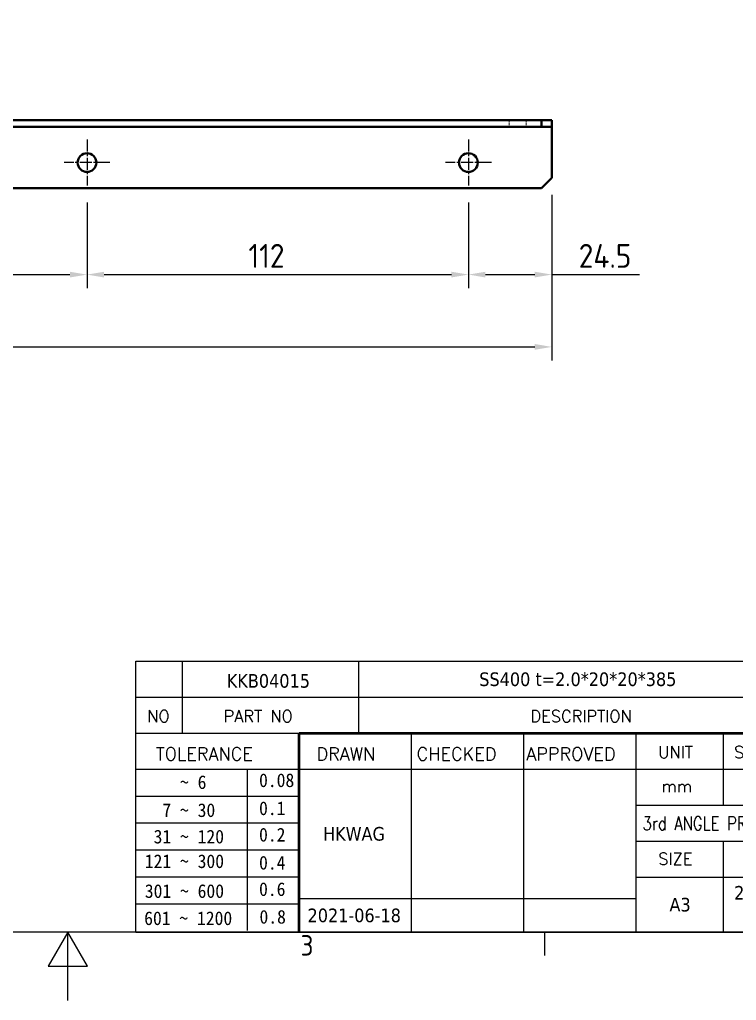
# Model space of a CAD drawing. Header units: millimetres. Extents: x 0 to 840, y 0 to 594.
# Drawn here: x 405.8 to 616.3, y 0 to 287.9 of the extents above; entities that cross this region are included whole.
import ezdxf
from ezdxf.enums import TextEntityAlignment as Align

# ---------------------------------------------------------------- set-up
doc = ezdxf.new("R2010")
doc.units = ezdxf.units.MM
doc.header["$LTSCALE"] = 2
doc.linetypes.add('CHAIN', pattern=[0.35429999999999995, 0.2362, -0.0295, 0.0591, -0.0295])
doc.linetypes.add('DASHED', pattern=[0.2067, 0.1654, -0.0413])
doc.layers.get('0').update_dxf_attribs({"color": 3, "lineweight": 25})
for name, color, linetype, lineweight in [('가려진 것(ISO)', 2, 'DASHED', 18), ('가시적인 것(ISO)', 3, 'Continuous', 40), ('경계(ISO)', 7, 'Continuous', 25), ('제목(ISO)', 5, 'Continuous', 50), ('중심 표식(ISO)', 1, 'Continuous', 25), ('치수(ISO)', 2, 'Continuous', 25), ('해치(ISO)', 7, 'Continuous', 18)]:
    doc.layers.add(name, color=color, linetype=linetype, lineweight=lineweight)
doc.styles.add('HAN_291', font='')
doc.styles.add('HAN_370', font='', dxfattribs={"width": 2})
doc.styles.add('RC_284', font='ROMANC.shx')
doc.styles.add('RC_287', font='ROMANC.shx')
doc.styles.add('RC_292', font='ROMANC.shx')
doc.styles.add('ROMANT_294', font='romant.shx')
doc.styles.add('문자 텍스트_M2B', font='isocp.shx')
doc.styles.add('치수 텍스트_PSTEK_POSCO', font='isocp.shx')
doc.styles.add('텍스트 스타일198', font='tahoma.ttf')
doc.styles.add('텍스트 스타일333', font='ROMANC.shx', dxfattribs={"width": 0.800000011920929})
doc.styles.get('HAN_291').set_extended_font_data('GulimChe')
doc.styles.get('HAN_370').set_extended_font_data('GulimChe')
doc.dimstyles.new('치수_PSTEK_POSCO', dxfattribs={"dimscale": 2, "dimtxt": 3.5, "dimasz": 2.5, "dimexe": 2, "dimexo": 2.5, "dimgap": 1, "dimtad": 1, "dimrnd": 1e-08, "dimdsep": 46, "dimtxsty": '치수 텍스트_PSTEK_POSCO', "dimcen": 0.09, "dimdle": 10, "dimclrd": 7, "dimclre": 7, "dimclrt": 2, "dimadec": 1, "dimazin": 2, "dimtfac": 1, "dimtmove": 0, "dimatfit": 3, "dimfxl": 0, "dimtolj": 1, "dimlwd": -1, "dimlwe": -1, "dimarcsym": 0})

# ---------------------------------------------------------------- blocks, each defined once
blk = doc.blocks.new('경계 Default Border')
at = {"layer": '경계(ISO)'}
blk.add_line((280, 10), (280, 6.599999666213989), dxfattribs=at)
at = {"layer": '경계(ISO)', "flags": 128}
for points in [[(10, 10), (10, 287.0000076293945), (410, 287.0000076293945), (410, 10), (10, 10)], [(210, 0), (210, 10), (207.1132469177246, 5), (212.8867530822754, 5), (210, 10)]]:
    blk.add_lwpolyline(points, dxfattribs=at)
at = {"layer": '경계(ISO)', "color": 2, "insert": (244.1685395229535, 6.57139439638704), "char_height": 3.00000011920929, "attachment_point": 7, "style": '문자 텍스트_M2B'}
blk.add_mtext('3', dxfattribs=at)
blk = doc.blocks.new('제목 블록 PSTEK')
for color, points in [(252, [(317.2195697678507, 17.0593801673321), (322.0326348870767, 21.62682475217465), (322.2781991042243, 21.94392121864296), (317.0471853425802, 16.97985676345368), (318.7512090904202, 16.1899260703855), (316.0018030350395, 12.71868385740789), (316.3356552234328, 13.00206718743325), (318.9235935156908, 16.2694494742633)]), (5, [(321.6183518841322, 17.4193704504104), (319.5281351041078, 18.24969419629727), (322.4505835294948, 22.02344462252142), (317.2195697678507, 17.0593801673321), (318.9235935156908, 16.2694494742633), (316.1741874603099, 12.79820726128571)]), (1, [(324.4839107253602, 19.60711530335299), (325.2419748254881, 19.60711530335299), (325.2419748254881, 20.25857663940324), (321.2266040451076, 20.25857663940324), (321.2266040451076, 19.60711530335299), (321.9846681452406, 19.60711530335299), (321.9846681452406, 15.3430047401139), (324.4839107253602, 15.3430047401139)]), (1, [(329.2277337269622, 20.25857663940324), (325.65654113025, 20.25857663940324), (325.65654113025, 15.3430047401139), (329.3580259941756, 15.3430047401139), (329.3580259941756, 15.9944660761648), (328.1137701654877, 15.9944660761648), (328.1137701654877, 17.56360607323003), (329.2277337269622, 17.56360607323003), (329.2277337269622, 18.25543873810179), (328.1137701654877, 18.25543873810179), (328.1137701654877, 19.60711530335299), (329.2277337269622, 19.60711530335299)]), (1, [(332.3312149849806, 20.25857663940324), (329.8592894925411, 20.25857663940324), (329.8592894925411, 15.3430047401139), (332.3312149849806, 15.3430047401139), (332.3312149849806, 17.4318630164523), (333.0701931098801, 15.3430047401139), (335.4855464857051, 15.3430047401139), (334.2514536401189, 19.30614745124769), (335.4379594596742, 20.25857663940324), (334.3071782107978, 20.25857663940324), (332.3312149849806, 18.99741471888304)]), (252, [(321.9846681452406, 19.60711530335299), (321.4042753185749, 19.60711530335299), (321.4042753185749, 19.45905590879572), (321.9846681452406, 19.45905590879572)]), (252, [(324.6615819988275, 19.45905590879572), (325.4196460989604, 19.45905590879572), (325.4196460989604, 20.11051724484596), (325.2419748254881, 20.11051724484596), (325.2419748254881, 19.60711530335299), (324.4839107253602, 19.60711530335299), (324.4839107253602, 15.3430047401139), (322.1623394187076, 15.3430047401139), (322.1623394187076, 15.19494534555726), (324.6615819988275, 15.19494534555726)]), (252, [(328.2914414389548, 19.45905590879572), (329.4054050004294, 19.45905590879572), (329.4054050004294, 20.11051724484596), (329.2277337269622, 20.11051724484596), (329.2277337269622, 19.60711530335299), (328.1137701654877, 19.60711530335299), (328.1137701654877, 18.25543873810179), (328.2914414389548, 18.25543873810179)]), (252, [(332.5088862584528, 20.1105172448466), (332.3312149849806, 20.1105172448466), (332.3312149849806, 18.99741471888368), (332.5088862584528, 19.11081371413894)]), (252, [(335.6156307331414, 20.11051724484596), (335.2535118015555, 20.11051724484596), (334.2514536401189, 19.30614745124769), (335.4855464857051, 15.3430047401139), (333.1954852176545, 15.3430047401139), (333.2478643833523, 15.19494534555726), (335.6632177591723, 15.19494534555726), (334.4291249135862, 19.15808805669106)]), (252, [(328.2914414389548, 17.41554667867274), (329.4054050004294, 17.41554667867274), (329.4054050004294, 18.10737934354514), (329.2277337269622, 18.10737934354514), (329.2277337269622, 17.56360607323003), (328.1137701654877, 17.56360607323003), (328.1137701654877, 15.9944660761648), (328.2914414389548, 15.9944660761648)]), (252, [(332.5088862584528, 16.92964231796647), (332.3312149849806, 17.43186301645164), (332.3312149849806, 15.3430047401139), (330.0369607660135, 15.3430047401139), (330.0369607660135, 15.19494534555726), (332.5088862584528, 15.19494534555726)]), (252, [(329.5356972676428, 15.8464066816075), (329.3580259941756, 15.8464066816075), (329.3580259941756, 15.3430047401139), (325.8342124037171, 15.3430047401139), (325.8342124037171, 15.19494534555726), (329.5356972676428, 15.19494534555726)])]:
    blk.add_hatch(color=color).paths.add_polyline_path(points)
h = blk.add_hatch(color=1)
edge = h.paths.add_edge_path(flags=0)
edge.add_line((314.2242174273352, 19.60711530335299), (314.2242174273352, 17.00126995915134))
edge.add_line((314.2242174273352, 17.00126995915134), (314.3485873187598, 17.00126995915134))
edge.add_arc((314.3485873187598, 17.6527312952023), 0.6514613360509371, 270, 360)
edge.add_line((315.0000486548106, 17.6527312952023), (315.0000486548106, 18.95565396730211))
edge.add_arc((314.3485873187598, 18.95565396730212), 0.6514613360508712, 0, 90)
edge.add_line((314.3485873187598, 19.60711530335299), (314.2242174273352, 19.60711530335299))
edge = h.paths.add_edge_path()
edge.add_arc((314.9847713324306, 18.28938669179658), 1.969189947606664, 269.9999999999959, 450)
edge.add_line((314.9847713324306, 20.25857663940318), (311.7664314776902, 20.25857663940324))
edge.add_line((311.7664314776902, 20.25857663940324), (311.7664314776902, 15.3430047401139))
edge.add_line((311.7664314776902, 15.3430047401139), (314.2242174273352, 15.3430047401139))
edge.add_line((314.2242174273352, 15.3430047401139), (314.2242174273352, 16.32019674418991))
edge.add_line((314.2242174273352, 16.32019674418991), (314.9847713324307, 16.32019674418991))
h = blk.add_hatch(color=252)
edge = h.paths.add_edge_path()
edge.add_arc((314.9847713324309, 18.28938669179657), 1.969189947606666, 270, 406.8278729790604)
edge.add_arc((315.1624426058984, 18.1413272972396), 1.969189947606962, -90, 53.560984836317004, ccw=False)
edge.add_line((315.1624426058984, 16.17213734963263), (314.4018887008024, 16.17213734963263))
edge.add_line((314.4018887008024, 16.17213734963263), (314.4018887008024, 15.19494534555726))
edge.add_line((314.4018887008024, 15.19494534555726), (311.9441027511573, 15.19494534555726))
edge.add_line((311.9441027511573, 15.19494534555726), (311.9441027511573, 15.3430047401139))
edge.add_line((311.9441027511573, 15.3430047401139), (314.2242174273352, 15.3430047401139))
edge.add_line((314.2242174273352, 15.3430047401139), (314.2242174273352, 16.32019674418991))
edge.add_line((314.2242174273352, 16.32019674418991), (314.9847713324309, 16.32019674418991))
h = blk.add_hatch(color=252)
edge = h.paths.add_edge_path()
edge.add_line((314.4018887008024, 19.45905590879572), (314.5262585922315, 19.45905590879572))
edge.add_arc((314.5262585922314, 18.80759457274939), 0.6514613360463194, 60.4189348879147, 90.00000000000318, ccw=False)
edge.add_arc((314.3485873187602, 18.95565396730057), 0.6514613360524251, 39.96992292766206, 90.00000000009999)
edge.add_line((314.3485873187591, 19.60711530335307), (314.2242174273352, 19.60711530335298))
edge.add_line((314.2242174273352, 19.60711530335299), (314.2242174273352, 17.00126995915134))
edge.add_line((314.2242174273352, 17.00126995915134), (314.3485873187591, 17.00126995915134))
edge.add_arc((314.3485873187568, 17.652731295233), 0.6514613360816299, 270.0000000002, 274.6930825552478)
edge.add_line((314.4018887008024, 17.0034541317032), (314.4018887008024, 19.45905590879572))
at = {"layer": '해치(ISO)', "true_color": 0x27d1fc}
h = blk.add_hatch(color=140, dxfattribs=at)
edge = h.paths.add_edge_path()
edge.add_ellipse((330.3660919371412, 20.15576403068321), major_axis=(9.100907360794343, 0), ratio=0.4069904968023172, start_angle=301.3098473703837, end_angle=507.7436900681698)
edge.add_ellipse((331.5340919371412, 20.4634168429492), major_axis=(-9.82350664112931, 0), ratio=0.3942600559756514, start_angle=111.51207141178469, end_angle=334.47025347086895, ccw=False)
edge.add_line((335.1363447531188, 16.8601935978785), (335.0955236905705, 16.99119398620872))
at = {"color": 180}
for p, q in [((182.475792979055, 11.79100474011392), (182.4757929790549, 51.56524660363496)), ((182.4757929790549, 51.56524660363496), (372.4757929537551, 51.56524660363496)), ((189.2651435055721, 51.56524660363496), (189.2651435055722, 41.00524660363494)), ((215.2152739891528, 41.00524660363494), (215.2152739891528, 51.56524660363496)), ((280.8758854511282, 51.56524660363496), (280.8758854511282, 41.00524660363494)), ((310.0881549537552, 51.56524660363496), (310.0881549537553, 41.00524660363494)), ((316.9044520275131, 51.56524660363496), (316.9044520275127, 41.00524660363494)), ((338.4566026226726, 51.56524660363496), (338.4566026226727, 41.00524660363494)), ((372.4757929537551, 51.56524660363496), (372.4757929537551, 11.79100474011389)), ((182.475792979055, 46.2852466036349), (372.4757929537551, 46.28524660363492)), ((182.475792979055, 41.00524660363493), (206.451475290024, 41.00524660363493)), ((222.9401812389276, 11.79100474011392), (222.9401812389276, 41.00524660363494)), ((239.4288871878316, 11.79100474011392), (239.4288871878316, 41.00524660363494)), ((255.9175931367356, 11.79100474011392), (255.9175931367356, 41.00524660363494)), ((268.6918866058747, 41.00524660363494), (268.6918866058747, 30.44524660363498)), ((280.8758854511282, 41.00524660363494), (280.8758854511282, 25.16524660363502)), ((310.088154953755, 41.00524660363494), (310.088154953755, 11.79100474011392)), ((182.475792979055, 35.72524660363497), (206.451475290024, 35.72524660363497)), ((198.8621818849491, 12.02524660363491), (198.8621818849491, 35.72524660363497)), ((206.451475290024, 35.72524660363497), (372.4757929537551, 35.72524660363497)), ((182.475792979055, 31.77524660363492), (206.451475290024, 31.77524660363492)), ((255.917593136736, 30.44524660363498), (372.4757929537552, 30.44524660363501)), ((182.475792979055, 27.82524660363487), (206.451475290024, 27.82524660363487)), ((255.9175931367359, 25.16524660363502), (372.4757929537552, 25.165246603635)), ((268.6918866058744, 25.16524660363502), (268.6918866058744, 11.79100474011392)), ((182.475792979055, 23.87524660363505), (206.451475290024, 23.87524660363505)), ((182.475792979055, 19.92524660363478), (206.451475290024, 19.92524660363478)), ((255.9175931367359, 19.88524660363481), (310.0881549537553, 19.88524660363481)), ((182.475792979055, 15.97524660363496), (206.451475290024, 15.97524660363496)), ((206.451475290024, 16.74100474011396), (255.9175931367359, 16.74100474011396)), ((182.475792979055, 11.79100474011392), (372.4757929537551, 11.79100474011389))]:
    blk.add_line(p, q, dxfattribs=at)
at = {"color": 7, "lineweight": 50}
for p, q in [((206.4514752900237, 11.79100474011392), (206.4514752900237, 41.00524660363494)), ((206.451475290024, 41.00524660363494), (372.4757929537551, 41.00524660363496))]:
    blk.add_line(p, q, dxfattribs=at)
at = {"color": 7}
for p, q in [((322.2781991042243, 21.94392121864296), (317.0471853425802, 16.97985676345368)), ((322.4505835294948, 22.02344462252142), (317.2195697678507, 17.0593801673321)), ((317.2195697678507, 17.0593801673321), (322.0326348870767, 21.62682475217465)), ((319.5281351041078, 18.24969419629727), (322.4505835294948, 22.02344462252142)), ((322.0326348870767, 21.62682475217465), (322.2781991042243, 21.94392121864296)), ((311.7664314776902, 20.25900474011391), (311.7664314776902, 15.34300474011391)), ((314.9847713324309, 20.25857663940324), (311.7664314776902, 20.25857663940324)), ((314.9847713324309, 20.25857663940324), (311.7664314776902, 20.25857663940324)), ((311.7664314776902, 20.25857663940324), (311.7664314776902, 15.3430047401139)), ((325.2419748254881, 20.25857663940324), (321.2266040451076, 20.25857663940324)), ((321.2266040451076, 20.25857663940324), (321.2266040451076, 19.60711530335299)), ((325.2419748254881, 20.25857663940324), (321.2266040451076, 20.25857663940324)), ((321.2266040451076, 20.25857663940324), (321.2266040451076, 19.60711530335299)), ((325.2419748254881, 19.60711530335299), (325.2419748254881, 20.25857663940324)), ((325.2419748254881, 19.60711530335299), (325.2419748254881, 20.25857663940324)), ((329.2277337269622, 20.25857663940324), (325.65654113025, 20.25857663940324)), ((325.65654113025, 20.25857663940324), (325.65654113025, 15.3430047401139)), ((325.65654113025, 20.25857663940324), (325.65654113025, 15.3430047401139)), ((329.2277337269622, 20.25857663940324), (325.65654113025, 20.25857663940324)), ((329.2277337269622, 19.60711530335299), (329.2277337269622, 20.25857663940324)), ((329.2277337269622, 19.60711530335299), (329.2277337269622, 20.25857663940324)), ((332.3312149849806, 20.25857663940324), (329.8592894925411, 20.25857663940324)), ((329.8592894925411, 20.25857663940324), (329.8592894925411, 15.3430047401139)), ((329.8592894925411, 20.25857663940324), (329.8592894925411, 15.3430047401139)), ((332.3312149849806, 20.25857663940324), (329.8592894925411, 20.25857663940324)), ((334.3071782107978, 20.25857663940324), (332.3312149849806, 18.99741471888304)), ((332.3312149849806, 18.99741471888304), (332.3312149849806, 20.25857663940324)), ((334.3071782107978, 20.25857663940324), (332.3312149849806, 18.99741471888304)), ((332.3312149849806, 18.99741471888304), (332.3312149849806, 20.25857663940324)), ((334.2514536401189, 19.30614745124769), (335.4379594596742, 20.25857663940324)), ((334.2514536401189, 19.30614745124769), (335.4379594596742, 20.25857663940324)), ((335.4379594596742, 20.25857663940324), (334.3071782107978, 20.25857663940324)), ((335.4379594596742, 20.25857663940324), (334.3071782107978, 20.25857663940324)), ((314.2242174273352, 17.00126995915134), (314.2242174273352, 19.60711530335299)), ((314.2242174273352, 19.60711530335299), (314.3485873187591, 19.60711530335299)), ((314.3485873187591, 19.60711530335299), (314.2242174273352, 19.60711530335299)), ((314.2242174273352, 19.60711530335299), (314.2242174273352, 17.00126995915134)), ((314.2242174273352, 17.00126995915134), (314.2242174273352, 19.60711530335299)), ((314.2242174273352, 19.60711530335299), (314.3485873187591, 19.60711530335299)), ((314.4018887008024, 19.45905590879572), (314.5262585922314, 19.45905590879572)), ((314.4018887008024, 17.0034541317032), (314.4018887008024, 19.45905590879572)), ((315.0000486548106, 18.95565396730275), (315.0000486548106, 17.65273129520161)), ((315.0000486548106, 18.95565396730275), (315.0000486548106, 17.65273129520161)), ((321.2266040451076, 19.60711530335299), (321.9846681452406, 19.60711530335299)), ((321.2266040451076, 19.60711530335299), (321.9846681452406, 19.60711530335299)), ((321.4042753185749, 19.60711530335299), (321.4042753185749, 19.45905590879572)), ((321.9846681452406, 19.60711530335299), (321.4042753185749, 19.60711530335299)), ((321.4042753185749, 19.45905590879572), (321.9846681452406, 19.45905590879572)), ((321.9846681452406, 19.60711530335299), (321.9846681452406, 15.3430047401139)), ((321.9846681452406, 19.45905590879572), (321.9846681452406, 19.60711530335299)), ((321.9846681452406, 19.60711530335299), (321.9846681452406, 15.3430047401139)), ((324.4839107253602, 19.60711530335299), (325.2419748254881, 19.60711530335299)), ((324.4839107253602, 15.3430047401139), (324.4839107253602, 19.60711530335299)), ((325.2419748254881, 19.60711530335299), (324.4839107253602, 19.60711530335299)), ((324.4839107253602, 19.60711530335299), (324.4839107253602, 15.3430047401139)), ((324.4839107253602, 19.60711530335299), (325.2419748254881, 19.60711530335299)), ((324.4839107253602, 15.3430047401139), (324.4839107253602, 19.60711530335299)), ((324.6615819988275, 19.45905590879572), (325.4196460989604, 19.45905590879572)), ((324.6615819988275, 15.19494534555726), (324.6615819988275, 19.45905590879572)), ((325.4196460989604, 20.11051724484596), (325.2419748254881, 20.11051724484596)), ((325.2419748254881, 20.11051724484596), (325.2419748254881, 19.60711530335299)), ((325.4196460989604, 19.45905590879572), (325.4196460989604, 20.11051724484596)), ((328.1137701654877, 18.25543873810179), (328.1137701654877, 19.60711530335299)), ((328.1137701654877, 19.60711530335299), (329.2277337269622, 19.60711530335299)), ((329.2277337269622, 19.60711530335299), (328.1137701654877, 19.60711530335299)), ((328.1137701654877, 19.60711530335299), (328.1137701654877, 18.25543873810179)), ((328.1137701654877, 18.25543873810179), (328.1137701654877, 19.60711530335299)), ((328.1137701654877, 19.60711530335299), (329.2277337269622, 19.60711530335299)), ((328.2914414389548, 18.25543873810179), (328.2914414389548, 19.45905590879572)), ((328.2914414389548, 19.45905590879572), (329.4054050004294, 19.45905590879572)), ((329.4054050004294, 20.11051724484596), (329.2277337269622, 20.11051724484596)), ((329.2277337269622, 20.11051724484596), (329.2277337269622, 19.60711530335299)), ((329.4054050004294, 19.45905590879572), (329.4054050004294, 20.11051724484596)), ((332.5088862584528, 20.1105172448466), (332.3312149849806, 20.1105172448466)), ((332.3312149849806, 20.1105172448466), (332.3312149849806, 18.99741471888368)), ((332.3312149849806, 18.99741471888368), (332.5088862584528, 19.11081371413894)), ((332.5088862584528, 19.11081371413894), (332.5088862584528, 20.1105172448466)), ((335.2535118015555, 20.11051724484596), (334.2514536401189, 19.30614745124769)), ((335.4855464857051, 15.3430047401139), (334.2514536401189, 19.30614745124769)), ((334.2514536401189, 19.30614745124769), (335.4855464857051, 15.3430047401139)), ((335.4855464857051, 15.3430047401139), (334.2514536401189, 19.30614745124769)), ((334.4291249135862, 19.15808805669104), (335.6156307331414, 20.11051724484596)), ((335.6632177591723, 15.19494534555726), (334.4291249135862, 19.15808805669104)), ((335.6156307331414, 20.11051724484596), (335.2535118015555, 20.11051724484596)), ((316.1741874603099, 12.79820726128571), (321.6183518841322, 17.4193704504104)), ((321.6183518841322, 17.4193704504104), (319.5281351041078, 18.24969419629727)), ((329.2277337269622, 18.25543873810179), (328.1137701654877, 18.25543873810179)), ((328.1137701654877, 18.25543873810179), (328.2914414389548, 18.25543873810179)), ((329.2277337269622, 18.25543873810179), (328.1137701654877, 18.25543873810179)), ((328.1137701654877, 17.56360607323003), (329.2277337269622, 17.56360607323003)), ((328.1137701654877, 15.9944660761648), (328.1137701654877, 17.56360607323003)), ((329.2277337269622, 17.56360607323003), (328.1137701654877, 17.56360607323003)), ((328.1137701654877, 17.56360607323003), (328.1137701654877, 15.9944660761648)), ((328.1137701654877, 17.56360607323003), (329.2277337269622, 17.56360607323003)), ((328.1137701654877, 15.9944660761648), (328.1137701654877, 17.56360607323003)), ((328.2914414389548, 15.9944660761648), (328.2914414389548, 17.41554667867274)), ((328.2914414389548, 17.41554667867274), (329.4054050004294, 17.41554667867274)), ((329.2277337269622, 17.56360607323003), (329.2277337269622, 18.25543873810179)), ((329.2277337269622, 17.56360607323003), (329.2277337269622, 18.25543873810179)), ((329.4054050004294, 18.10737934354514), (329.2277337269622, 18.10737934354514)), ((329.2277337269622, 18.10737934354514), (329.2277337269622, 17.56360607323003)), ((329.4054050004294, 17.41554667867274), (329.4054050004294, 18.10737934354514)), ((332.3312149849806, 17.4318630164523), (333.0701931098801, 15.3430047401139)), ((332.3312149849806, 15.3430047401139), (332.3312149849806, 17.4318630164523)), ((332.5088862584528, 16.92964231796647), (332.3312149849806, 17.43186301645164)), ((332.3312149849806, 17.43186301645164), (332.3312149849806, 15.3430047401139)), ((332.3312149849806, 17.4318630164523), (333.0701931098801, 15.3430047401139)), ((332.3312149849806, 15.3430047401139), (332.3312149849806, 17.4318630164523)), ((345.0447381189468, 17.50375595811051), (344.9867755289346, 17.689895936919)), ((314.3485873187591, 17.00126995915134), (314.2242174273352, 17.00126995915134)), ((314.2242174273352, 17.00126995915134), (314.3485873187591, 17.00126995915134)), ((314.3485873187591, 17.00126995915134), (314.2242174273352, 17.00126995915134)), ((314.2242174273352, 16.32019674418991), (314.9847713324309, 16.32019674418991)), ((314.2242174273352, 15.3430047401139), (314.2242174273352, 16.32019674418991)), ((314.9847713324309, 16.32019674418991), (314.2242174273352, 16.32019674418991)), ((314.2242174273352, 16.32019674418991), (314.2242174273352, 15.3430047401139)), ((314.2242174273352, 16.32019674418991), (314.9847713324309, 16.32019674418991)), ((314.2242174273352, 15.3430047401139), (314.2242174273352, 16.32019674418991)), ((314.4018887008024, 16.17213734963263), (315.162442605898, 16.17213734963263)), ((314.4018887008024, 15.19494534555726), (314.4018887008024, 16.17213734963263)), ((318.7512090904202, 16.1899260703855), (316.0018030350395, 12.71868385740789)), ((318.9235935156908, 16.2694494742633), (316.1741874603099, 12.79820726128571)), ((316.3356552234328, 13.00206718743325), (318.9235935156908, 16.2694494742633)), ((317.0471853425802, 16.97985676345368), (318.7512090904202, 16.1899260703855)), ((318.9235935156908, 16.2694494742633), (317.2195697678507, 17.0593801673321)), ((317.2195697678507, 17.0593801673321), (318.9235935156908, 16.2694494742633)), ((329.3580259941756, 15.9944660761648), (328.1137701654877, 15.9944660761648)), ((328.1137701654877, 15.9944660761648), (328.2914414389548, 15.9944660761648)), ((329.3580259941756, 15.9944660761648), (328.1137701654877, 15.9944660761648)), ((329.3580259941756, 15.3430047401139), (329.3580259941756, 15.9944660761648)), ((329.3580259941756, 15.3430047401139), (329.3580259941756, 15.9944660761648)), ((329.5356972676428, 15.8464066816075), (329.3580259941756, 15.8464066816075)), ((329.3580259941756, 15.8464066816075), (329.3580259941756, 15.3430047401139)), ((329.5356972676428, 15.19494534555726), (329.5356972676428, 15.8464066816075)), ((332.5088862584528, 15.19494534555726), (332.5088862584528, 16.92964231796647)), ((311.7664314776902, 15.3430047401139), (314.2242174273352, 15.3430047401139)), ((311.7664314776902, 15.3430047401139), (314.2242174273352, 15.3430047401139)), ((314.2242174273352, 15.3430047401139), (311.9441027511573, 15.3430047401139)), ((311.9441027511573, 15.3430047401139), (311.9441027511573, 15.19494534555726)), ((311.9441027511573, 15.19494534555726), (314.4018887008024, 15.19494534555726)), ((321.9846681452406, 15.3430047401139), (324.4839107253602, 15.3430047401139)), ((321.9846681452406, 15.3430047401139), (324.4839107253602, 15.3430047401139)), ((324.4839107253602, 15.3430047401139), (322.1623394187076, 15.3430047401139)), ((322.1623394187076, 15.3430047401139), (322.1623394187076, 15.19494534555726)), ((322.1623394187076, 15.19494534555726), (324.6615819988275, 15.19494534555726)), ((325.65654113025, 15.3430047401139), (329.3580259941756, 15.3430047401139)), ((325.65654113025, 15.3430047401139), (329.3580259941756, 15.3430047401139)), ((329.3580259941756, 15.3430047401139), (325.8342124037171, 15.3430047401139)), ((325.8342124037171, 15.3430047401139), (325.8342124037171, 15.19494534555726)), ((325.8342124037171, 15.19494534555726), (329.5356972676428, 15.19494534555726)), ((329.8592894925411, 15.3430047401139), (332.3312149849806, 15.3430047401139)), ((329.8592894925411, 15.3430047401139), (332.3312149849806, 15.3430047401139)), ((332.3312149849806, 15.3430047401139), (330.0369607660135, 15.3430047401139)), ((330.0369607660135, 15.3430047401139), (330.0369607660135, 15.19494534555726)), ((330.0369607660135, 15.19494534555726), (332.5088862584528, 15.19494534555726)), ((333.0701931098801, 15.3430047401139), (335.4855464857051, 15.3430047401139)), ((333.0701931098801, 15.3430047401139), (335.4855464857051, 15.3430047401139)), ((335.4855464857051, 15.3430047401139), (333.1954852176545, 15.3430047401139)), ((333.1954852176545, 15.3430047401139), (333.2478643833523, 15.19494534555726)), ((333.2478643833523, 15.19494534555726), (335.6632177591723, 15.19494534555726)), ((316.0018030350395, 12.71868385740789), (316.3356552234328, 13.00206718743325))]:
    blk.add_line(p, q, dxfattribs=at)
at = {"color": 5}
for p, q in [((322.4505835294948, 22.02344462252142), (317.2195697678507, 17.0593801673321)), ((319.5281351041078, 18.24969419629727), (322.4505835294948, 22.02344462252142)), ((316.1741874603099, 12.79820726128571), (321.6183518841322, 17.4193704504104)), ((321.6183518841322, 17.4193704504104), (319.5281351041078, 18.24969419629727)), ((318.9235935156908, 16.2694494742633), (316.1741874603099, 12.79820726128571)), ((317.2195697678507, 17.0593801673321), (318.9235935156908, 16.2694494742633))]:
    blk.add_line(p, q, dxfattribs=at)
at = {"color": 1}
for p, q in [((314.9847713324309, 20.25857663940324), (311.7664314776902, 20.25857663940324)), ((311.7664314776902, 20.25857663940324), (311.7664314776902, 15.3430047401139)), ((325.2419748254881, 20.25857663940324), (321.2266040451076, 20.25857663940324)), ((321.2266040451076, 20.25857663940324), (321.2266040451076, 19.60711530335299)), ((325.2419748254881, 19.60711530335299), (325.2419748254881, 20.25857663940324)), ((329.2277337269622, 20.25857663940324), (325.65654113025, 20.25857663940324)), ((325.65654113025, 20.25857663940324), (325.65654113025, 15.3430047401139)), ((329.2277337269622, 19.60711530335299), (329.2277337269622, 20.25857663940324)), ((332.3312149849806, 20.25857663940324), (329.8592894925411, 20.25857663940324)), ((329.8592894925411, 20.25857663940324), (329.8592894925411, 15.3430047401139)), ((334.3071782107978, 20.25857663940324), (332.3312149849806, 18.99741471888304)), ((332.3312149849806, 18.99741471888304), (332.3312149849806, 20.25857663940324)), ((334.2514536401189, 19.30614745124769), (335.4379594596742, 20.25857663940324)), ((335.4379594596742, 20.25857663940324), (334.3071782107978, 20.25857663940324)), ((314.2242174273352, 17.00126995915134), (314.2242174273352, 19.60711530335299)), ((314.2242174273352, 19.60711530335299), (314.3485873187591, 19.60711530335299)), ((315.0000486548106, 18.95565396730275), (315.0000486548106, 17.65273129520161)), ((321.2266040451076, 19.60711530335299), (321.9846681452406, 19.60711530335299)), ((321.9846681452406, 19.60711530335299), (321.9846681452406, 15.3430047401139)), ((324.4839107253602, 19.60711530335299), (325.2419748254881, 19.60711530335299)), ((324.4839107253602, 15.3430047401139), (324.4839107253602, 19.60711530335299)), ((328.1137701654877, 18.25543873810179), (328.1137701654877, 19.60711530335299)), ((328.1137701654877, 19.60711530335299), (329.2277337269622, 19.60711530335299)), ((335.4855464857051, 15.3430047401139), (334.2514536401189, 19.30614745124769)), ((329.2277337269622, 18.25543873810179), (328.1137701654877, 18.25543873810179)), ((328.1137701654877, 17.56360607323003), (329.2277337269622, 17.56360607323003)), ((328.1137701654877, 15.9944660761648), (328.1137701654877, 17.56360607323003)), ((329.2277337269622, 17.56360607323003), (329.2277337269622, 18.25543873810179)), ((332.3312149849806, 17.4318630164523), (333.0701931098801, 15.3430047401139)), ((332.3312149849806, 15.3430047401139), (332.3312149849806, 17.4318630164523)), ((314.3485873187591, 17.00126995915134), (314.2242174273352, 17.00126995915134)), ((314.2242174273352, 16.32019674418991), (314.9847713324309, 16.32019674418991)), ((314.2242174273352, 15.3430047401139), (314.2242174273352, 16.32019674418991)), ((329.3580259941756, 15.9944660761648), (328.1137701654877, 15.9944660761648)), ((329.3580259941756, 15.3430047401139), (329.3580259941756, 15.9944660761648)), ((311.7664314776902, 15.3430047401139), (314.2242174273352, 15.3430047401139)), ((321.9846681452406, 15.3430047401139), (324.4839107253602, 15.3430047401139)), ((325.65654113025, 15.3430047401139), (329.3580259941756, 15.3430047401139)), ((329.8592894925411, 15.3430047401139), (332.3312149849806, 15.3430047401139)), ((333.0701931098801, 15.3430047401139), (335.4855464857051, 15.3430047401139))]:
    blk.add_line(p, q, dxfattribs=at)
at = {"color": 7}
for centre, radius, start, end in [((314.9847713324309, 18.28938669179658), 1.969189947606665, 270, 90), ((314.9847713324309, 18.28938669179658), 1.969189947606665, 270, 90), ((314.3485873187598, 18.95565396730211), 0.6514613360508712, 0, 90), ((314.3485873187602, 18.95565396730057), 0.6514613360524251, 39.96992292766117, 90), ((314.3485873187598, 18.95565396730212), 0.6514613360508712, 0, 90), ((314.5262585922314, 18.80759457274939), 0.6514613360463193, 60.41893488791137, 90), ((314.9847713324307, 18.2893866917965), 1.969189947606594, 270, 46.82787297909833), ((315.1624426058984, 18.1413272972396), 1.969189947606961, 270, 53.56098483636067), ((314.3485873187597, 17.65273129520228), 0.6514613360509381, 270, 0), ((314.3485873187598, 17.6527312952023), 0.6514613360509381, 270, 0), ((314.3485873187568, 17.652731295233), 0.6514613360816299, 270, 274.6930825552478)]:
    blk.add_arc(centre, radius, start, end, dxfattribs=at)
at = {"color": 1}
for centre, radius, start, end in [((314.9847713324309, 18.28938669179657), 1.969189947606665, 270, 90), ((314.3485873187598, 18.95565396730211), 0.6514613360508712, 0, 90), ((314.3485873187598, 17.6527312952023), 0.6514613360509381, 270, 0)]:
    blk.add_arc(centre, radius, start, end, dxfattribs=at)
at = {"layer": '제목(ISO)', "lineweight": 18}
blk.add_line((182.475792979055, 35.72500474011393), (182.475792979055, 11.79100474011392), dxfattribs=at)
at = {"layer": '제목(ISO)'}
for p, q in [((322.2781991042243, 21.94392121864296), (317.0471853425802, 16.97985676345368)), ((322.4505835294948, 22.02344462252142), (317.2195697678507, 17.0593801673321)), ((317.2195697678507, 17.0593801673321), (322.0326348870767, 21.62682475217465)), ((319.5281351041078, 18.24969419629727), (322.4505835294948, 22.02344462252142)), ((322.0326348870767, 21.62682475217465), (322.2781991042243, 21.94392121864296)), ((314.9847713324306, 20.25857663940324), (311.7664314776902, 20.25857663940324)), ((311.7664314776902, 20.25857663940324), (311.7664314776902, 15.3430047401139)), ((325.2419748254881, 20.25857663940324), (321.2266040451076, 20.25857663940324)), ((321.2266040451076, 20.25857663940324), (321.2266040451076, 19.60711530335299)), ((325.2419748254881, 19.60711530335299), (325.2419748254881, 20.25857663940324)), ((329.2277337269622, 20.25857663940324), (325.65654113025, 20.25857663940324)), ((325.65654113025, 20.25857663940324), (325.65654113025, 15.3430047401139)), ((329.2277337269622, 19.60711530335299), (329.2277337269622, 20.25857663940324)), ((332.3312149849806, 20.25857663940324), (329.8592894925411, 20.25857663940324)), ((329.8592894925411, 20.25857663940324), (329.8592894925411, 15.3430047401139)), ((334.3071782107978, 20.25857663940324), (332.3312149849806, 18.99741471888304)), ((332.3312149849806, 18.99741471888304), (332.3312149849806, 20.25857663940324)), ((334.2514536401189, 19.30614745124769), (335.4379594596742, 20.25857663940324)), ((335.4379594596742, 20.25857663940324), (334.3071782107978, 20.25857663940324)), ((314.2242174273352, 17.00126995915134), (314.2242174273352, 19.60711530335299)), ((314.2242174273352, 19.60711530335299), (314.3485873187598, 19.60711530335299)), ((314.3485873187591, 19.60711530335299), (314.2242174273352, 19.60711530335299)), ((314.2242174273352, 19.60711530335299), (314.2242174273352, 17.00126995915134)), ((314.4018887008024, 19.45905590879572), (314.5262585922314, 19.45905590879572)), ((314.4018887008024, 17.0034541317032), (314.4018887008024, 19.45905590879572)), ((315.0000486548106, 18.95565396730211), (315.0000486548106, 17.6527312952023)), ((321.2266040451076, 19.60711530335299), (321.9846681452406, 19.60711530335299)), ((321.9846681452406, 19.60711530335299), (321.4042753185749, 19.60711530335299)), ((321.4042753185749, 19.60711530335299), (321.4042753185749, 19.45905590879572)), ((321.4042753185749, 19.45905590879572), (321.9846681452406, 19.45905590879572)), ((321.9846681452406, 19.60711530335299), (321.9846681452406, 15.3430047401139)), ((321.9846681452406, 19.45905590879572), (321.9846681452406, 19.60711530335299)), ((324.4839107253602, 19.60711530335299), (325.2419748254881, 19.60711530335299)), ((324.4839107253602, 15.3430047401139), (324.4839107253602, 19.60711530335299)), ((325.2419748254881, 19.60711530335299), (324.4839107253602, 19.60711530335299)), ((324.4839107253602, 19.60711530335299), (324.4839107253602, 15.3430047401139)), ((324.6615819988275, 19.45905590879572), (325.4196460989604, 19.45905590879572)), ((324.6615819988275, 15.19494534555726), (324.6615819988275, 19.45905590879572)), ((325.4196460989604, 20.11051724484596), (325.2419748254881, 20.11051724484596)), ((325.2419748254881, 20.11051724484596), (325.2419748254881, 19.60711530335299)), ((325.4196460989604, 19.45905590879572), (325.4196460989604, 20.11051724484596)), ((328.1137701654877, 18.25543873810179), (328.1137701654877, 19.60711530335299)), ((328.1137701654877, 19.60711530335299), (329.2277337269622, 19.60711530335299)), ((329.2277337269622, 19.60711530335299), (328.1137701654877, 19.60711530335299)), ((328.1137701654877, 19.60711530335299), (328.1137701654877, 18.25543873810179)), ((328.2914414389548, 19.45905590879572), (329.4054050004294, 19.45905590879572)), ((328.2914414389548, 18.25543873810179), (328.2914414389548, 19.45905590879572)), ((329.4054050004294, 20.11051724484596), (329.2277337269622, 20.11051724484596)), ((329.2277337269622, 20.11051724484596), (329.2277337269622, 19.60711530335299)), ((329.4054050004294, 19.45905590879572), (329.4054050004294, 20.11051724484596)), ((332.5088862584528, 20.1105172448466), (332.3312149849806, 20.1105172448466)), ((332.3312149849806, 20.1105172448466), (332.3312149849806, 18.99741471888368)), ((332.3312149849806, 18.99741471888368), (332.5088862584528, 19.11081371413894)), ((332.5088862584528, 19.11081371413894), (332.5088862584528, 20.1105172448466)), ((335.2535118015555, 20.11051724484596), (334.2514536401189, 19.30614745124769)), ((335.4855464857051, 15.3430047401139), (334.2514536401189, 19.30614745124769)), ((334.2514536401189, 19.30614745124769), (335.4855464857051, 15.3430047401139)), ((334.4291249135862, 19.15808805669106), (335.6156307331414, 20.11051724484596)), ((335.6632177591723, 15.19494534555726), (334.4291249135862, 19.15808805669106)), ((335.6156307331414, 20.11051724484596), (335.2535118015555, 20.11051724484596)), ((316.1741874603099, 12.79820726128571), (321.6183518841322, 17.4193704504104)), ((321.6183518841322, 17.4193704504104), (319.5281351041078, 18.24969419629727)), ((329.2277337269622, 18.25543873810179), (328.1137701654877, 18.25543873810179)), ((328.1137701654877, 18.25543873810179), (328.2914414389548, 18.25543873810179)), ((328.1137701654877, 15.9944660761648), (328.1137701654877, 17.56360607323003)), ((328.1137701654877, 17.56360607323003), (329.2277337269622, 17.56360607323003)), ((329.2277337269622, 17.56360607323003), (328.1137701654877, 17.56360607323003)), ((328.1137701654877, 17.56360607323003), (328.1137701654877, 15.9944660761648)), ((328.2914414389548, 17.41554667867274), (329.4054050004294, 17.41554667867274)), ((328.2914414389548, 15.9944660761648), (328.2914414389548, 17.41554667867274)), ((329.2277337269622, 17.56360607323003), (329.2277337269622, 18.25543873810179)), ((329.4054050004294, 18.10737934354514), (329.2277337269622, 18.10737934354514)), ((329.2277337269622, 18.10737934354514), (329.2277337269622, 17.56360607323003)), ((329.4054050004294, 17.41554667867274), (329.4054050004294, 18.10737934354514)), ((332.3312149849806, 15.3430047401139), (332.3312149849806, 17.4318630164523)), ((332.3312149849806, 17.4318630164523), (333.0701931098801, 15.3430047401139)), ((332.5088862584528, 16.92964231796647), (332.3312149849806, 17.43186301645164)), ((332.3312149849806, 17.43186301645164), (332.3312149849806, 15.3430047401139)), ((314.3485873187598, 17.00126995915134), (314.2242174273352, 17.00126995915134)), ((314.2242174273352, 17.00126995915134), (314.3485873187591, 17.00126995915134)), ((314.2242174273352, 15.3430047401139), (314.2242174273352, 16.32019674418991)), ((314.2242174273352, 16.32019674418991), (314.9847713324307, 16.32019674418991)), ((314.9847713324309, 16.32019674418991), (314.2242174273352, 16.32019674418991)), ((314.2242174273352, 16.32019674418991), (314.2242174273352, 15.3430047401139)), ((314.4018887008024, 15.19494534555726), (314.4018887008024, 16.17213734963263)), ((314.4018887008024, 16.17213734963263), (315.1624426058984, 16.17213734963263)), ((318.7512090904202, 16.1899260703855), (316.0018030350395, 12.71868385740789)), ((318.9235935156908, 16.2694494742633), (316.1741874603099, 12.79820726128571)), ((316.3356552234328, 13.00206718743325), (318.9235935156908, 16.2694494742633)), ((317.0471853425802, 16.97985676345368), (318.7512090904202, 16.1899260703855)), ((317.2195697678507, 17.0593801673321), (318.9235935156908, 16.2694494742633)), ((318.9235935156908, 16.2694494742633), (317.2195697678507, 17.0593801673321)), ((329.3580259941756, 15.9944660761648), (328.1137701654877, 15.9944660761648)), ((328.1137701654877, 15.9944660761648), (328.2914414389548, 15.9944660761648)), ((329.3580259941756, 15.3430047401139), (329.3580259941756, 15.9944660761648)), ((329.5356972676428, 15.8464066816075), (329.3580259941756, 15.8464066816075)), ((329.3580259941756, 15.8464066816075), (329.3580259941756, 15.3430047401139)), ((329.5356972676428, 15.19494534555726), (329.5356972676428, 15.8464066816075)), ((332.5088862584528, 15.19494534555726), (332.5088862584528, 16.92964231796647)), ((311.7664314776902, 15.3430047401139), (314.2242174273352, 15.3430047401139)), ((314.2242174273352, 15.3430047401139), (311.9441027511573, 15.3430047401139)), ((311.9441027511573, 15.3430047401139), (311.9441027511573, 15.19494534555726)), ((311.9441027511573, 15.19494534555726), (314.4018887008024, 15.19494534555726)), ((321.9846681452406, 15.3430047401139), (324.4839107253602, 15.3430047401139)), ((324.4839107253602, 15.3430047401139), (322.1623394187076, 15.3430047401139)), ((322.1623394187076, 15.3430047401139), (322.1623394187076, 15.19494534555726)), ((322.1623394187076, 15.19494534555726), (324.6615819988275, 15.19494534555726)), ((325.65654113025, 15.3430047401139), (329.3580259941756, 15.3430047401139)), ((329.3580259941756, 15.3430047401139), (325.8342124037171, 15.3430047401139)), ((325.8342124037171, 15.3430047401139), (325.8342124037171, 15.19494534555726)), ((325.8342124037171, 15.19494534555726), (329.5356972676428, 15.19494534555726)), ((329.8592894925411, 15.3430047401139), (332.3312149849806, 15.3430047401139)), ((332.3312149849806, 15.3430047401139), (330.0369607660135, 15.3430047401139)), ((330.0369607660135, 15.3430047401139), (330.0369607660135, 15.19494534555726)), ((330.0369607660135, 15.19494534555726), (332.5088862584528, 15.19494534555726)), ((333.0701931098801, 15.3430047401139), (335.4855464857051, 15.3430047401139)), ((335.4855464857051, 15.3430047401139), (333.1954852176545, 15.3430047401139)), ((333.1954852176545, 15.3430047401139), (333.2478643833523, 15.19494534555726)), ((333.2478643833523, 15.19494534555726), (335.6632177591723, 15.19494534555726)), ((316.0018030350395, 12.71868385740789), (316.3356552234328, 13.00206718743325))]:
    blk.add_line(p, q, dxfattribs=at)
at = {"layer": '제목(ISO)', "color": 4}
blk.add_line((335.1363447531188, 16.8601935978785), (335.0955236905705, 16.99119398620872), dxfattribs=at)
at = {"layer": '제목(ISO)'}
for centre, radius, start, end in [((314.9847713324306, 18.28938669179658), 1.969189947606664, 46.82787297909431, 90), ((314.3485873187598, 18.95565396730212), 0.6514613360508712, 0, 90), ((314.3485873187602, 18.95565396730057), 0.6514613360524251, 39.96992292766117, 90), ((314.5262585922314, 18.80759457274939), 0.6514613360463193, 60.41893488791137, 90), ((314.9847713324307, 18.2893866917965), 1.969189947606594, 270, 46.82787297909833), ((314.9847713324309, 18.28938669179657), 1.969189947606666, 270, 46.8278729790603), ((315.1624426058984, 18.1413272972396), 1.969189947606962, 270, 53.56098483631701), ((314.3485873187598, 17.6527312952023), 0.6514613360509371, 270, 0), ((314.3485873187568, 17.652731295233), 0.6514613360816299, 270, 274.6930825552478)]:
    blk.add_arc(centre, radius, start, end, dxfattribs=at)
at = {"layer": '제목(ISO)', "color": 4}
for centre, major_axis, ratio, start_param, end_param in [((331.5340919371412, 20.4634168429492), (9.82350664112931, 0), 0.3942600559756514, 5.087845455444478, 8.97919982663645), ((330.3660919371412, 20.15576403068321), (9.100907360794343, 0), 0.4069904968023172, 5.258848905294775, 8.861799147915196)]:
    blk.add_ellipse(centre, major_axis=major_axis, ratio=ratio, start_param=start_param, end_param=end_param, dxfattribs=at)
at = {"color": 2}
for s, height, style, p in [('COLOR/FINISH', 1.742399930953979, 'RC_284', (317.7725341324144, 42.62317362549192)), ('NO', 1.742399930953979, 'RC_284', (184.135398793432, 42.62317362549192)), ('PART NO', 1.742399930953979, 'RC_284', (195.3359407378685, 42.62317362549192)), ('DESCRIPTION', 1.742399930953979, 'RC_284', (240.4025565652523, 42.62317362549192)), ("Q'TY", 1.742399930953979, 'RC_284', (310.1440786515383, 42.62317362549192)), ('REMARK', 1.742399930953979, 'RC_284', (348.346649953877, 42.62317362549192)), (' TOLERANCE', 1.899999976158142, 'RC_287', (184.0872874387979, 37.00893196870329)), ('DRAWN', 1.899999976158142, 'RC_287', (208.9766620976279, 37.00893196870329)), ('CHECKED', 1.899999976158142, 'RC_287', (223.6856844514997, 37.00893196870329)), ('APPROVED', 1.899999976158142, 'RC_287', (239.7795453577791, 37.00893196870329)), ('UNIT', 1.742399930953979, 'RC_284', (259.1652673287452, 37.34317362549218)), ('SCALE', 1.742399930953979, 'RC_284', (270.2934779252897, 37.34317362549218)), ('MODEL NAME', 2.178000062704086, 'RC_292', (284.096330289083, 37.25462520371384)), ('    ~ 6', 2.000000029802322, 'HAN_291', (183.7721304966814, 32.8176515608431)), ('0.08', 2.000000029802322, 'HAN_291', (200.5467345600617, 33.09873600004101)), ('mm', 1.742399930953979, 'RC_284', (259.6505418159997, 32.3543089683787)), ('PART NAME', 2.178000062704086, 'RC_292', (285.1416959765849, 32.03045329421792)), ('  7 ~ 30', 2.000000029802322, 'HAN_291', (183.7721304966814, 28.70538114822415)), ('0.1', 2.000000029802322, 'HAN_291', (200.5467345600617, 28.98646558742206)), (' DWG NO.', 2.178000062704086, 'RC_292', (284.8124284083233, 26.75045329421772)), (' 31 ~ 120', 2.000000029802322, 'HAN_291', (183.7721304966814, 24.82628181916237)), ('0.2', 2.000000029802322, 'HAN_291', (200.5467345600617, 25.10736625836028)), ('121 ~ 300', 2.000000029802322, 'HAN_291', (183.7721304966814, 21.21401206133254)), ('SIZE', 1.742399930953979, 'RC_284', (259.1652673287452, 21.69497768947366)), ('REFERENCE', 2.178000062704086, 'RC_292', (278.2741065029841, 21.43214925458022)), ('0.4', 2.000000029802322, 'HAN_291', (200.5467345600617, 20.99509650053045)), ('301 ~ 600', 2.000000029802322, 'HAN_291', (183.7721304966814, 16.83491273227077)), ('0.6', 2.000000029802322, 'HAN_291', (200.5467345600617, 17.11599717146868)), ('601 ~ 1200', 2.000000029802322, 'HAN_291', (183.6802025156883, 12.84759660881125)), ('0.8', 2.000000029802322, 'HAN_291', (200.6097246063884, 13.05732192299702))]:
    blk.add_text(s, height=height, dxfattribs=dict(at, style=style)).set_placement(p)
at = {"color": 2, "style": 'RC_284'}
blk.add_text('MATERIAL', height=1.742399930953979, dxfattribs=at).set_placement((295.4820202024417, 43.64524660363492), align=Align.MIDDLE_CENTER)
at = {"color": 7, "style": '텍스트 스타일333', "width": 0.7999999523162842}
blk.add_text('N/S', height=2.000000029802322, dxfattribs=at).set_placement((274.7838860285014, 33.08524660363496), align=Align.MIDDLE_CENTER)
at = {"color": 2, "style": '텍스트 스타일333', "width": 0.7999999523162842}
blk.add_text('3rd ANGLE PROJ.', height=2.000000029802322, dxfattribs=at).set_placement((256.8430306642954, 26.76148381654429))
at = {"color": 7, "style": 'ROMANT_294'}
for s, p in [('POWER', (342.82727231297, 20.97115304607566)), ('SYSTEM', (342.82727231297, 17.3284636719184)), ('TECHNOLOGY', (342.82727231297, 13.57194088644453))]:
    blk.add_text(s, height=2.700000107288361, dxfattribs=at).set_placement(p)
at = {"color": 7, "insert": (320.8519732224835, 14.21236326823155), "char_height": 1.400000005960464, "attachment_point": 1, "line_spacing_factor": 0.3319999873638153, "style": 'HAN_370'}
blk.add_mtext('\\fHY견고딕|b0|i0;\\H1.4000;피에스텍', dxfattribs=at)
at = {"layer": '제목(ISO)', "color": 7, "style": '텍스트 스타일198'}
for tag, p in [('4._COLOR_001', (314.3877231694799, 49.65982273256562)), ('질량\\P3;_001', (350.3046145979153, 48.1643332325385)), ('부품_번호_001', (195.8064908440141, 47.68071419841495)), ('설명_001', (232.8771568747874, 47.92245856837096)), ('재질_001', (291.700959055687, 47.92591818687281)), ("3._Q'TY_001", (312.7051684940307, 47.92188863680521)), ('4._COLOR_002', (318.4070313024109, 46.23594349391411)), ('제목_001', (335.5349605824892, 32.12134217035067)), ('부품_번호_001', (334.465731097246, 26.80591818687283)), ('설계자_001', (209.9396160013646, 25.23446884679021)), ('프로젝트_001', (270.3006338301569, 16.57536491658269)), ('시트_크기_001', (260.807090429518, 14.83812566343425)), ('작성_날짜_001', (207.6662781715662, 13.26600473167383)), ('프로젝트_002', (282.2249077800658, 13.15148567793118))]:
    blk.add_attdef(tag, p, '', height=2.000000029802322, dxfattribs=at)
for tag, p in [('1._MODEL_NAME', (341.233897335037, 38.36524660363497)), ('점검자', (231.1845342133799, 26.23312567187446)), ('엔지니어링_승인자', (247.673240162284, 26.23312567187446)), ('점검_날짜', (231.1845342133799, 14.26600474011394)), ('엔지니어링_승인_날짜', (247.6732401622839, 14.26600474011394))]:
    blk.add_attdef(tag, text='', height=2.000000029802322, dxfattribs=at).set_placement(p, align=Align.MIDDLE_CENTER)
blk = doc.blocks.new('*D26')
at = {"layer": 'Defpoints', "color": 0, "transparency": 16777216}
for p in [(313.6190644416167, 239.1430446884522), (425.6190644416168, 239.1430446884522), (425.6190644416168, 213.0199074976596)]:
    blk.add_point(p, dxfattribs=at)
at = {"layer": '치수(ISO)', "color": 7, "transparency": 16777216}
for p, q in [((313.6190644416167, 234.1430446884522), (313.6190644416167, 209.0199074976596)), ((425.6190644416168, 234.1430446884522), (425.6190644416168, 209.0199074976596)), ((318.6190644416167, 213.0199074976596), (420.6190644416168, 213.0199074976596))]:
    blk.add_line(p, q, dxfattribs=at)
for points in [[(318.6190644416167, 213.853240830993), (318.6190644416167, 212.1865741643263), (313.6190644416167, 213.0199074976596)], [(420.6190644416168, 213.853240830993), (420.6190644416168, 212.1865741643263), (425.6190644416168, 213.0199074976596)]]:
    blk.add_solid(points, dxfattribs=at)
at = {"layer": '치수(ISO)', "color": 2, "transparency": 16777216, "insert": (377.5288577487034, 218.5205964740376), "char_height": 7, "attachment_point": 4, "style": '치수 텍스트_PSTEK_POSCO'}
blk.add_mtext('\\A1;112', dxfattribs=at)
blk = doc.blocks.new('*D27')
at = {"layer": 'Defpoints', "color": 0, "transparency": 16777216}
for p in [(425.6190644416168, 239.1430446884522), (537.6190644416168, 239.1430446884522), (537.6190644416168, 213.0199074976596)]:
    blk.add_point(p, dxfattribs=at)
at = {"layer": '치수(ISO)', "color": 7, "transparency": 16777216}
for p, q in [((425.6190644416168, 234.1430446884522), (425.6190644416168, 209.0199074976596)), ((537.6190644416168, 234.1430446884522), (537.6190644416168, 209.0199074976596)), ((430.6190644416168, 213.0199074976596), (532.6190644416168, 213.0199074976596))]:
    blk.add_line(p, q, dxfattribs=at)
for points in [[(430.6190644416168, 213.853240830993), (430.6190644416168, 212.1865741643263), (425.6190644416168, 213.0199074976596)], [(532.6190644416168, 213.853240830993), (532.6190644416168, 212.1865741643263), (537.6190644416168, 213.0199074976596)]]:
    blk.add_solid(points, dxfattribs=at)
at = {"layer": '치수(ISO)', "color": 2, "transparency": 16777216, "insert": (473.0288577487034, 218.5205964740376), "char_height": 7, "attachment_point": 4, "style": '치수 텍스트_PSTEK_POSCO'}
blk.add_mtext('\\A1;112', dxfattribs=at)
blk = doc.blocks.new('*D28')
at = {"layer": 'Defpoints', "color": 0, "transparency": 16777216}
for p in [(537.6190644416168, 239.1430446884522), (562.119064441617, 241.3930446884522), (562.119064441617, 213.0199074976596)]:
    blk.add_point(p, dxfattribs=at)
at = {"layer": '치수(ISO)', "color": 7, "transparency": 16777216}
for p, q in [((562.119064441617, 236.3930446884522), (562.119064441617, 209.0199074976596)), ((537.6190644416168, 234.1430446884522), (537.6190644416168, 209.0199074976596)), ((542.6190644416168, 213.0199074976596), (557.119064441617, 213.0199074976596)), ((562.119064441617, 213.0199074976596), (587.8916479098227, 213.0199074976596))]:
    blk.add_line(p, q, dxfattribs=at)
for points in [[(542.6190644416168, 213.853240830993), (542.6190644416168, 212.1865741643263), (537.6190644416168, 213.0199074976596)], [(557.119064441617, 213.853240830993), (557.119064441617, 212.1865741643263), (562.119064441617, 213.0199074976596)]]:
    blk.add_solid(points, dxfattribs=at)
at = {"layer": '치수(ISO)', "color": 2, "transparency": 16777216, "insert": (570.0239425106497, 218.5205964740376), "char_height": 7, "attachment_point": 4, "style": '치수 텍스트_PSTEK_POSCO'}
blk.add_mtext('\\A1;24.5', dxfattribs=at)
blk = doc.blocks.new('*D35')
at = {"layer": 'Defpoints', "color": 0, "transparency": 16777216}
for p in [(177.119064441617, 241.3930446884523), (562.119064441617, 241.3930446884522), (562.119064441617, 191.8010954584719)]:
    blk.add_point(p, dxfattribs=at)
at = {"layer": '치수(ISO)', "color": 7, "transparency": 16777216}
for p, q in [((177.119064441617, 236.3930446884523), (177.119064441617, 187.8010954584719)), ((562.119064441617, 236.3930446884522), (562.119064441617, 187.8010954584719)), ((182.119064441617, 191.8010954584719), (557.119064441617, 191.8010954584719))]:
    blk.add_line(p, q, dxfattribs=at)
for points in [[(182.119064441617, 192.6344287918052), (182.119064441617, 190.9677621251385), (177.119064441617, 191.8010954584719)], [(557.119064441617, 192.6344287918052), (557.119064441617, 190.9677621251385), (562.119064441617, 191.8010954584719)]]:
    blk.add_solid(points, dxfattribs=at)
at = {"layer": '치수(ISO)', "color": 2, "transparency": 16777216, "insert": (348.1740896947863, 197.3010954584719), "char_height": 7, "attachment_point": 4, "style": '치수 텍스트_PSTEK_POSCO'}
blk.add_mtext('\\A1;385', dxfattribs=at)

msp = doc.modelspace()

# ---------------------------------------------------------------- linework, layer by layer
at = {"layer": '가려진 것(ISO)', "ltscale": 1.904596567153931}
for p, q in [((549.619064441617, 258.3930446884522), (549.619064441617, 256.3930446884523)), ((554.619064441617, 258.3930446884522), (554.619064441617, 256.3930446884523))]:
    msp.add_line(p, q, dxfattribs=at)
at = {"layer": '가시적인 것(ISO)'}
for p, q in [((559.1190644416167, 258.3930446884522), (180.1190644416167, 258.3930446884522)), ((559.1190644416167, 256.3930446884523), (180.1190644416167, 256.3930446884523)), ((559.1190644416167, 258.3930446884522), (559.1190644416167, 256.3930446884523)), ((562.1190644416167, 258.3930446884522), (559.1190644416167, 258.3930446884522)), ((559.1190644416167, 256.3930446884523), (562.1190644416167, 256.3930446884523)), ((562.1190644416167, 256.3930446884523), (562.1190644416167, 258.3930446884522)), ((562.1190644416167, 256.3930446884523), (562.1190644416167, 254.3930446884522)), ((562.119064441617, 254.3930446884522), (562.119064441617, 241.3930446884522)), ((562.119064441617, 241.3930446884522), (559.1190644416168, 238.3930446884522)), ((559.1190644416168, 238.3930446884522), (180.1190644416168, 238.3930446884523))]:
    msp.add_line(p, q, dxfattribs=at)
for centre in [(425.6190644416167, 245.8930446884522), (537.6190644416167, 245.8930446884522)]:
    msp.add_circle(centre, 2.75, dxfattribs=at)
at = {"layer": '중심 표식(ISO)', "linetype": 'CHAIN', "ltscale": 7.500550270080566}
for p, q in [((425.6190644416168, 252.6430446884522), (425.6190644416168, 239.1430446884522)), ((537.6190644416168, 252.6430446884522), (537.6190644416168, 239.1430446884522)), ((432.3690644416167, 245.8930446884522), (418.8690644416168, 245.8930446884522)), ((544.3690644416167, 245.8930446884522), (530.8690644416168, 245.8930446884522))]:
    msp.add_line(p, q, dxfattribs=at)

# ---------------------------------------------------------------- block references
at = {"xscale": 2, "yscale": 2, "zscale": 2}
msp.add_blockref('경계 Default Border', (0, 0), dxfattribs=at)
ref = msp.add_blockref('제목 블록 PSTEK', (75.04841409248968, -3.58200948022779), dxfattribs=dict(xscale=2, yscale=2, zscale=2))
ref.add_attrib('설계자_001', 'HKWAG', (494.9276460952188, 46.88692821335263), dxfattribs={"layer": '제목(ISO)', "color": 7, "height": 4.000000059604645, "style": '텍스트 스타일198'})
ref.add_attrib('프로젝트_001', '2021_컨버터_DC 2.5kW_10대_', (615.6496817528033, 29.56872035293758), dxfattribs={"layer": '제목(ISO)', "color": 7, "height": 4.000000059604645, "style": '텍스트 스타일198'})
ref.add_attrib('4._COLOR_001', 'EX8816(S)-N.8.0 반광', (703.8238604314496, 95.73763598490345), dxfattribs={"layer": '제목(ISO)', "color": 7, "height": 4.000000059604645, "style": '텍스트 스타일198'})
ref.add_attrib('시트_크기_001', 'A3', (596.6625949515255, 26.09424184664072), dxfattribs={"layer": '제목(ISO)', "color": 7, "height": 4.000000059604645, "style": '텍스트 스타일198'})
ref.add_attrib("3._Q'TY_001", '1', (700.4587510805511, 92.26176779338262), dxfattribs={"layer": '제목(ISO)', "color": 7, "height": 4.000000059604645, "style": '텍스트 스타일198'})
ref.add_attrib('작성_날짜_001', '2021-06-18', (490.3809704356221, 22.94999998311987), dxfattribs={"layer": '제목(ISO)', "color": 7, "height": 4.000000059604645, "style": '텍스트 스타일198'})
ref.add_attrib('재질_001', 'SS400', (658.4503322038637, 92.26982689351783), dxfattribs={"layer": '제목(ISO)', "color": 7, "height": 4.000000059604645, "style": '텍스트 스타일198'})
ref.add_attrib('부품_번호_001', 'KKB04015', (743.9798762869816, 50.02982689351786), dxfattribs={"layer": '제목(ISO)', "color": 7, "height": 4.000000059604645, "style": '텍스트 스타일198'})
ref.add_attrib('질량\\P3;_001', '0.219 kg', (775.6576432883202, 92.74665698484921), dxfattribs={"layer": '제목(ISO)', "color": 7, "height": 4.000000059604645, "style": '텍스트 스타일198'})
ref.add_attrib('설명_001', 'SS400 t=2.0*20*20*385', (540.8027278420647, 92.26290765651414), dxfattribs={"layer": '제목(ISO)', "color": 7, "height": 4.000000059604645, "style": '텍스트 스타일198'})
ref.add_attrib('부품_번호_001', 'KKB04015', (466.6613957805179, 91.77941891660211), dxfattribs={"layer": '제목(ISO)', "color": 7, "height": 4.000000059604645, "style": '텍스트 스타일198'})
ref.add_attrib('제목_001', 'BRACKET', (746.1183352574683, 60.66067486047353), dxfattribs={"layer": '제목(ISO)', "color": 7, "height": 4.000000059604645, "style": '텍스트 스타일198'})
ref.add_attrib('프로젝트_002', '기구물 변경', (639.4982296526213, 22.72096187563457), dxfattribs={"layer": '제목(ISO)', "color": 7, "height": 4.000000059604645, "style": '텍스트 스타일198'})
ref.add_attrib('4._COLOR_002', '*두께 50~60㎛', (711.8624766973116, 88.88987750760043), dxfattribs={"layer": '제목(ISO)', "color": 7, "height": 4.000000059604645, "style": '텍스트 스타일198'})

# ---------------------------------------------------------------- dimensions: what is measured, and where the dimension line sits
at = {"layer": '치수(ISO)', "color": 7}
dim = msp.add_linear_dim(base=(562.119064441617, 191.8010954584719), p1=(177.119064441617, 241.3930446884523), p2=(562.119064441617, 241.3930446884522), dimstyle='치수_PSTEK_POSCO', override={"dimdec": 2, "dimtp": 0, "dimtm": -0, "dimtdec": 2, "dimtofl": 0, "dimatfit": 1}, dxfattribs=at)
dim.commit()
dim.dimension.update_dxf_attribs({"geometry": '*D35', "text_midpoint": (354.619064441617, 191.8010954584719), "dimtype": 160})
for base, p1, p2, override, picture, middle in [((425.6190644416168, 213.0199074976596), (313.6190644416167, 239.1430446884522), (425.6190644416168, 239.1430446884522), {"dimdec": 2, "dimtp": 0, "dimtm": -0, "dimtdec": 2, "dimtofl": 0, "dimatfit": 1}, '*D26', (382.6390644416168, 213.0199074976596)), ((537.6190644416168, 213.0199074976596), (425.6190644416168, 239.1430446884522), (537.6190644416168, 239.1430446884522), {"dimdec": 2, "dimtp": 0, "dimtm": -0, "dimtdec": 2, "dimtofl": 0, "dimatfit": 1}, '*D27', (478.1390644416168, 213.0199074976596)), ((562.119064441617, 213.0199074976596), (537.6190644416168, 239.1430446884522), (562.119064441617, 241.3930446884522), {"dimdec": 2, "dimtp": 0, "dimtm": -0, "dimtdec": 2, "dimtofl": 0, "dimatfit": 2}, '*D28', (577.9577952102362, 213.0199074976596))]:
    dim = msp.add_linear_dim(base=base, p1=p1, p2=p2, angle=180, dimstyle='치수_PSTEK_POSCO', override=override, dxfattribs=at)
    dim.commit()
    dim.dimension.update_dxf_attribs({"geometry": picture, "text_midpoint": middle, "dimtype": 160})

doc.saveas('drawing.dxf')
